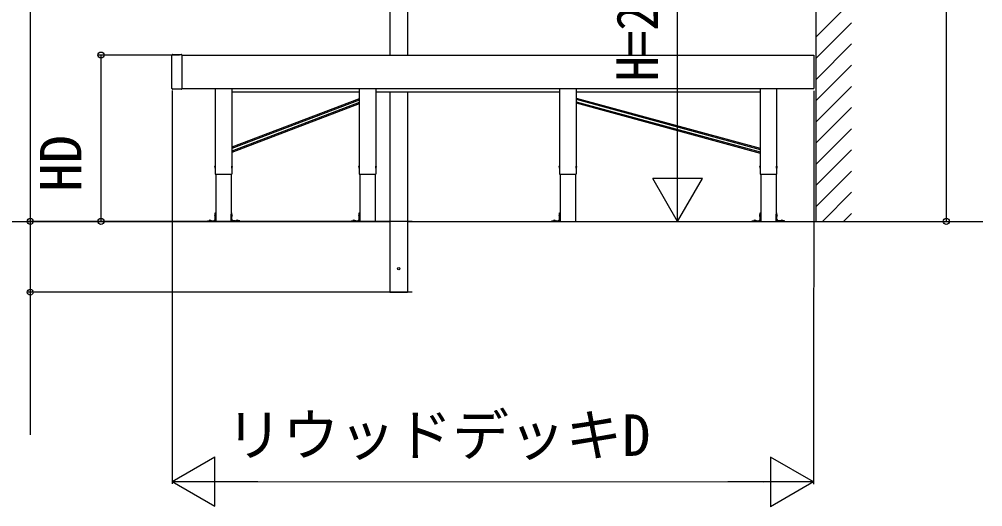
# Model space of a CAD drawing. Units: millimetres, scale not verified. Extents: x -1050 to 1050, y -1566 to 1557.
# Drawn here: x 204.7 to 613.2, y 677.9 to 884.5 of the extents above; entities that cross this region are included whole.
import ezdxf
from ezdxf.enums import TextEntityAlignment as Align

# ---------------------------------------------------------------- set-up
doc = ezdxf.new("R2010")
doc.units = ezdxf.units.MM
doc.header["$LTSCALE"] = 8
for name, color, linetype in [('0-4_YKK_12', 2, 'Continuous'), ('0-5_YKK_13', 4, 'Continuous'), ('0-6_YKK_A1', 4, 'Continuous'), ('0-7_YKK_D', 6, 'Continuous'), ('0-9_YSS_K', 3, 'Continuous')]:
    doc.layers.add(name, color=color, linetype=linetype)
doc.styles.add('ＭＳ ゴシック', font='')
doc.styles.get('ＭＳ ゴシック').set_extended_font_data('MS Gothic')

msp = doc.modelspace()

# ---------------------------------------------------------------- linework, layer by layer
at = {"layer": '0-4_YKK_12'}
for p, q in [((273.589, 855.146), (541.539, 855.146)), ((287.781, 855.146), (287.781, 818.846)), ((287.789, 855.146), (287.789, 818.846)), ((287.789, 855.146), (287.789, 818.846)), ((440.789, 855.146), (440.789, 851.406)), ((525.789, 855.146), (525.789, 818.846)), ((525.797, 855.146), (525.797, 818.846)), ((348.781, 853.646), (294.797, 853.646)), ((348.781, 850.782), (294.797, 830.25)), ((348.781, 850.247), (294.797, 829.715)), ((433.781, 853.646), (355.797, 853.646)), ((518.781, 853.646), (440.797, 853.646)), ((440.797, 851.125), (518.781, 829.84)), ((440.797, 850.607), (518.781, 829.322)), ((348.781, 849.177), (294.797, 828.645)), ((348.781, 848.642), (294.797, 828.111)), ((440.789, 849.231), (440.789, 818.846)), ((440.797, 849.57), (518.781, 828.285)), ((440.797, 849.052), (518.781, 827.767)), ((518.789, 822.257), (518.789, 818.846)), ((287.781, 818.846), (294.797, 818.846)), ((288.024, 818.846), (288.024, 798.846)), ((294.554, 818.846), (294.554, 798.846)), ((348.781, 818.846), (355.797, 818.846)), ((349.024, 818.846), (349.024, 798.846)), ((355.554, 818.846), (355.554, 798.846)), ((433.781, 818.846), (440.797, 818.846)), ((434.024, 818.846), (434.024, 798.846)), ((440.554, 818.846), (440.554, 798.846)), ((518.781, 818.846), (525.797, 818.846)), ((519.024, 818.846), (519.024, 798.846)), ((525.554, 818.846), (525.554, 798.846)), ((288.024, 798.846), (294.554, 798.846)), ((349.024, 798.846), (355.554, 798.846)), ((434.024, 798.846), (440.554, 798.846)), ((519.024, 798.846), (525.554, 798.846))]:
    msp.add_line(p, q, dxfattribs=at)
for points in [[(273.589, 869.346), (541.539, 869.346), (541.539, 855.146)], [(294.789, 855.146), (294.789, 824.433), (294.789, 822.257), (294.789, 818.846)], [(294.797, 855.146), (294.797, 824.436), (294.797, 822.26), (294.797, 818.846)], [(348.781, 855.146), (348.781, 851.403), (348.781, 849.227), (348.781, 818.846)], [(348.789, 855.146), (348.789, 851.406), (348.789, 849.23), (348.789, 818.846)], [(355.789, 855.146), (355.789, 851.406), (355.789, 849.231), (355.789, 818.846)], [(355.797, 855.146), (355.797, 851.403), (355.797, 849.227), (355.797, 818.846)], [(433.781, 855.146), (433.781, 851.403), (433.781, 849.227), (433.781, 818.846)], [(433.789, 855.146), (433.789, 851.406), (433.789, 849.23), (433.789, 818.846)], [(440.797, 855.146), (440.797, 851.403), (440.797, 849.227), (440.797, 818.846)], [(518.781, 855.146), (518.781, 824.436), (518.781, 822.26), (518.781, 818.846)], [(518.789, 855.146), (518.789, 824.433), (518.789, 822.257), (518.789, 818.846)]]:
    msp.add_lwpolyline(points, dxfattribs=at)
at = {"layer": '0-5_YKK_13'}
for p, q in [((269.289, 855.238), (269.289, 869.255)), ((269.289, 855.238), (269.289, 869.255)), ((269.328, 869.335), (269.318, 869.326)), ((269.328, 869.335), (269.318, 869.326)), ((269.328, 869.335), (269.55, 869.557)), ((269.328, 869.335), (269.55, 869.557)), ((269.56, 869.567), (269.55, 869.557)), ((269.56, 869.567), (269.55, 869.557)), ((269.63, 869.596), (273.489, 869.596)), ((269.63, 869.596), (273.489, 869.596)), ((273.589, 869.496), (273.589, 869.255)), ((273.589, 869.496), (273.589, 869.255)), ((269.318, 855.167), (269.328, 855.157)), ((269.318, 855.167), (269.328, 855.157)), ((269.55, 854.935), (269.328, 855.157)), ((269.55, 854.935), (269.328, 855.157)), ((269.55, 854.935), (269.56, 854.926)), ((269.55, 854.935), (269.56, 854.926)), ((273.489, 854.896), (269.63, 854.896)), ((273.489, 854.896), (269.63, 854.896)), ((287.739, 822.246), (287.659, 822.232)), ((287.739, 821.446), (287.659, 821.46)), ((287.739, 822.246), (287.739, 821.446)), ((287.739, 822.246), (287.789, 822.237)), ((287.739, 821.446), (287.789, 821.455)), ((287.789, 822.237), (287.789, 821.455)), ((294.839, 822.246), (294.789, 822.237)), ((294.789, 821.455), (294.789, 822.237)), ((294.839, 821.446), (294.789, 821.455)), ((294.839, 822.246), (294.919, 822.232)), ((294.839, 821.446), (294.839, 822.246)), ((294.839, 821.446), (294.919, 821.46)), ((348.739, 822.246), (348.659, 822.232)), ((348.739, 821.446), (348.659, 821.46)), ((348.739, 822.246), (348.739, 821.446)), ((348.739, 822.246), (348.789, 822.237)), ((348.739, 821.446), (348.789, 821.455)), ((348.789, 822.237), (348.789, 821.455)), ((355.839, 822.246), (355.789, 822.237)), ((355.789, 821.455), (355.789, 822.237)), ((355.839, 821.446), (355.789, 821.455)), ((355.839, 822.246), (355.919, 822.232)), ((355.839, 821.446), (355.839, 822.246)), ((355.839, 821.446), (355.919, 821.46)), ((433.739, 822.246), (433.659, 822.232)), ((433.739, 821.446), (433.659, 821.46)), ((433.739, 822.246), (433.739, 821.446)), ((433.739, 822.246), (433.789, 822.237)), ((433.739, 821.446), (433.789, 821.455)), ((433.789, 822.237), (433.789, 821.455)), ((440.839, 822.246), (440.789, 822.237)), ((440.789, 821.455), (440.789, 822.237)), ((440.839, 821.446), (440.789, 821.455)), ((440.839, 822.246), (440.919, 822.232)), ((440.839, 821.446), (440.839, 822.246)), ((440.839, 821.446), (440.919, 821.46)), ((518.739, 822.246), (518.659, 822.232)), ((518.739, 821.446), (518.659, 821.46)), ((518.739, 822.246), (518.739, 821.446)), ((518.739, 822.246), (518.789, 822.237)), ((518.739, 821.446), (518.789, 821.455)), ((518.789, 822.237), (518.789, 821.455)), ((525.839, 822.246), (525.789, 822.237)), ((525.789, 821.455), (525.789, 822.237)), ((525.839, 821.446), (525.789, 821.455)), ((525.839, 822.246), (525.919, 822.232)), ((525.839, 821.446), (525.839, 822.246)), ((525.839, 821.446), (525.919, 821.46)), ((287.724, 801.746), (287.644, 801.732)), ((287.724, 800.946), (287.644, 800.96)), ((287.724, 801.746), (287.724, 800.946)), ((287.724, 801.746), (287.774, 801.737)), ((287.724, 800.946), (287.774, 800.955)), ((287.774, 802.446), (288.024, 802.446)), ((287.774, 802.005), (287.774, 802.446)), ((287.774, 801.863), (287.774, 802.005)), ((287.774, 799.146), (287.774, 801.863)), ((287.774, 801.737), (287.774, 800.955)), ((288.024, 802.446), (288.024, 802.005)), ((288.024, 802.005), (288.024, 801.863)), ((288.024, 799.146), (288.024, 801.863)), ((294.804, 802.446), (294.554, 802.446)), ((294.554, 802.446), (294.554, 802.005)), ((294.554, 802.005), (294.554, 801.863)), ((294.554, 799.146), (294.554, 801.863)), ((294.804, 802.005), (294.804, 802.446)), ((294.804, 801.863), (294.804, 802.005)), ((294.804, 799.146), (294.804, 801.863)), ((294.854, 801.746), (294.804, 801.737)), ((294.804, 800.955), (294.804, 801.737)), ((294.854, 800.946), (294.804, 800.955)), ((294.854, 801.746), (294.934, 801.732)), ((294.854, 800.946), (294.854, 801.746)), ((294.854, 800.946), (294.934, 800.96)), ((348.724, 801.746), (348.644, 801.732)), ((348.724, 800.946), (348.644, 800.96)), ((348.724, 801.746), (348.724, 800.946)), ((348.724, 801.746), (348.774, 801.737)), ((348.724, 800.946), (348.774, 800.955)), ((348.774, 802.446), (349.024, 802.446)), ((348.774, 802.005), (348.774, 802.446)), ((348.774, 801.863), (348.774, 802.005)), ((348.774, 799.146), (348.774, 801.863)), ((348.774, 801.737), (348.774, 800.955)), ((349.024, 802.446), (349.024, 802.005)), ((349.024, 802.005), (349.024, 801.863)), ((349.024, 799.146), (349.024, 801.863)), ((433.724, 801.746), (433.644, 801.732)), ((433.724, 800.946), (433.644, 800.96)), ((433.724, 801.746), (433.724, 800.946)), ((433.724, 801.746), (433.774, 801.737)), ((433.724, 800.946), (433.774, 800.955)), ((433.774, 802.446), (434.024, 802.446)), ((433.774, 802.005), (433.774, 802.446)), ((433.774, 801.863), (433.774, 802.005)), ((433.774, 799.146), (433.774, 801.863)), ((433.774, 801.737), (433.774, 800.955)), ((434.024, 802.446), (434.024, 802.005)), ((434.024, 802.005), (434.024, 801.863)), ((434.024, 799.146), (434.024, 801.863)), ((518.724, 801.746), (518.644, 801.732)), ((518.724, 800.946), (518.644, 800.96)), ((518.724, 801.746), (518.724, 800.946)), ((518.724, 801.746), (518.774, 801.737)), ((518.724, 800.946), (518.774, 800.955)), ((518.774, 802.446), (519.024, 802.446)), ((518.774, 802.005), (518.774, 802.446)), ((518.774, 801.863), (518.774, 802.005)), ((518.774, 799.146), (518.774, 801.863)), ((518.774, 801.737), (518.774, 800.955)), ((519.024, 802.446), (519.024, 802.005)), ((519.024, 802.005), (519.024, 801.863)), ((519.024, 799.146), (519.024, 801.863)), ((525.804, 802.446), (525.554, 802.446)), ((525.554, 802.446), (525.554, 802.005)), ((525.554, 802.005), (525.554, 801.863)), ((525.554, 799.146), (525.554, 801.863)), ((525.804, 802.005), (525.804, 802.446)), ((525.804, 801.863), (525.804, 802.005)), ((525.804, 799.146), (525.804, 801.863)), ((525.854, 801.746), (525.804, 801.737)), ((525.804, 800.955), (525.804, 801.737)), ((525.854, 800.946), (525.804, 800.955)), ((525.854, 801.746), (525.934, 801.732)), ((525.854, 800.946), (525.854, 801.746)), ((525.854, 800.946), (525.934, 800.96)), ((284.865, 798.846), (284.424, 798.846)), ((284.865, 799.096), (285.007, 799.096)), ((285.007, 798.846), (284.865, 798.846)), ((285.007, 799.096), (286.137, 799.096)), ((285.007, 798.846), (286.137, 798.846)), ((285.124, 799.189), (285.124, 799.146)), ((285.124, 799.146), (285.924, 799.146)), ((285.174, 799.096), (285.874, 799.096)), ((285.924, 799.189), (285.924, 799.146)), ((286.137, 798.846), (286.137, 799.096)), ((286.311, 799.096), (286.137, 799.096)), ((286.137, 798.846), (286.311, 798.846)), ((286.311, 798.846), (287.724, 798.846)), ((287.774, 799.657), (287.213, 799.096)), ((294.804, 799.657), (295.365, 799.096)), ((296.267, 798.846), (294.854, 798.846)), ((296.267, 799.096), (296.441, 799.096)), ((296.441, 798.846), (296.267, 798.846)), ((296.441, 798.846), (296.441, 799.096)), ((297.571, 799.096), (296.441, 799.096)), ((297.571, 798.846), (296.441, 798.846)), ((296.654, 799.189), (296.654, 799.146)), ((296.654, 799.146), (297.454, 799.146)), ((296.704, 799.096), (297.404, 799.096)), ((297.454, 799.189), (297.454, 799.146)), ((297.713, 799.096), (297.571, 799.096)), ((297.571, 798.846), (297.713, 798.846)), ((297.713, 798.846), (298.154, 798.846)), ((345.865, 798.846), (345.424, 798.846)), ((345.865, 799.096), (346.007, 799.096)), ((346.007, 798.846), (345.865, 798.846)), ((346.007, 799.096), (347.137, 799.096)), ((346.007, 798.846), (347.137, 798.846)), ((346.124, 799.189), (346.124, 799.146)), ((346.124, 799.146), (346.924, 799.146)), ((346.174, 799.096), (346.874, 799.096)), ((346.924, 799.189), (346.924, 799.146)), ((347.137, 798.846), (347.137, 799.096)), ((347.311, 799.096), (347.137, 799.096)), ((347.137, 798.846), (347.311, 798.846)), ((347.311, 798.846), (348.724, 798.846)), ((348.774, 799.657), (348.213, 799.096)), ((430.865, 798.846), (430.424, 798.846)), ((430.865, 799.096), (431.007, 799.096)), ((431.007, 798.846), (430.865, 798.846)), ((431.007, 799.096), (432.137, 799.096)), ((431.007, 798.846), (432.137, 798.846)), ((431.124, 799.189), (431.124, 799.146)), ((431.124, 799.146), (431.924, 799.146)), ((431.174, 799.096), (431.874, 799.096)), ((431.924, 799.189), (431.924, 799.146)), ((432.137, 798.846), (432.137, 799.096)), ((432.311, 799.096), (432.137, 799.096)), ((432.137, 798.846), (432.311, 798.846)), ((432.311, 798.846), (433.724, 798.846)), ((433.774, 799.657), (433.213, 799.096)), ((515.865, 798.846), (515.424, 798.846)), ((515.865, 799.096), (516.007, 799.096)), ((516.007, 798.846), (515.865, 798.846)), ((516.007, 799.096), (517.137, 799.096)), ((516.007, 798.846), (517.137, 798.846)), ((516.124, 799.189), (516.124, 799.146)), ((516.124, 799.146), (516.924, 799.146)), ((516.174, 799.096), (516.874, 799.096)), ((516.924, 799.189), (516.924, 799.146)), ((517.137, 798.846), (517.137, 799.096)), ((517.311, 799.096), (517.137, 799.096)), ((517.137, 798.846), (517.311, 798.846)), ((517.311, 798.846), (518.724, 798.846)), ((518.774, 799.657), (518.213, 799.096)), ((525.804, 799.657), (526.365, 799.096)), ((527.267, 798.846), (525.854, 798.846)), ((527.267, 799.096), (527.441, 799.096)), ((527.441, 798.846), (527.267, 798.846)), ((527.441, 798.846), (527.441, 799.096)), ((528.571, 799.096), (527.441, 799.096)), ((528.571, 798.846), (527.441, 798.846)), ((527.654, 799.189), (527.654, 799.146)), ((527.654, 799.146), (528.454, 799.146)), ((527.704, 799.096), (528.404, 799.096)), ((528.454, 799.189), (528.454, 799.146)), ((528.713, 799.096), (528.571, 799.096)), ((528.571, 798.846), (528.713, 798.846)), ((528.713, 798.846), (529.154, 798.846))]:
    msp.add_line(p, q, dxfattribs=at)
for points in [[(273.589, 869.255), (273.589, 855.238), (273.589, 854.996)], [(273.589, 869.255), (273.589, 855.238), (273.589, 854.996)], [(284.424, 798.846), (284.424, 799.096), (284.865, 799.096)], [(286.311, 798.846), (286.311, 799.096), (287.724, 799.096)], [(296.267, 798.846), (296.267, 799.096), (294.854, 799.096)], [(298.154, 798.846), (298.154, 799.096), (297.713, 799.096)], [(345.424, 798.846), (345.424, 799.096), (345.865, 799.096)], [(347.311, 798.846), (347.311, 799.096), (348.724, 799.096)], [(430.424, 798.846), (430.424, 799.096), (430.865, 799.096)], [(432.311, 798.846), (432.311, 799.096), (433.724, 799.096)], [(515.424, 798.846), (515.424, 799.096), (515.865, 799.096)], [(517.311, 798.846), (517.311, 799.096), (518.724, 799.096)], [(527.267, 798.846), (527.267, 799.096), (525.854, 799.096)], [(529.154, 798.846), (529.154, 799.096), (528.713, 799.096)]]:
    msp.add_lwpolyline(points, dxfattribs=at)
for centre, radius, start, end in [((269.389, 869.255), 0.1, 135, 180), ((269.389, 869.255), 0.1, 135, 180), ((269.63, 869.496), 0.1, 90, 135), ((269.63, 869.496), 0.1, 90, 135), ((273.489, 869.496), 0.1, 0, 90), ((273.489, 869.496), 0.1, 0, 90), ((269.389, 855.238), 0.1, 180, 225), ((269.389, 855.238), 0.1, 180, 225), ((269.63, 854.996), 0.1, 225, 270), ((269.63, 854.996), 0.1, 225, 270), ((273.489, 854.996), 0.1, 270, 0), ((273.489, 854.996), 0.1, 270, 0), ((288.149, 821.846), 0.65, 147.94412, 212.05588), ((287.674, 822.143), 0.09, 100, 147.94412), ((287.674, 821.549), 0.09, 212.05588, 260), ((294.904, 822.143), 0.09, 32.05588, 80), ((294.904, 821.549), 0.09, 280, 327.94412), ((294.429, 821.846), 0.65, 327.94412, 32.05588), ((349.149, 821.846), 0.65, 147.94412, 212.05588), ((348.674, 822.143), 0.09, 100, 147.94412), ((348.674, 821.549), 0.09, 212.05588, 260), ((355.904, 822.143), 0.09, 32.05588, 80), ((355.904, 821.549), 0.09, 280, 327.94412), ((355.429, 821.846), 0.65, 327.94412, 32.05588), ((434.149, 821.846), 0.65, 147.94412, 212.05588), ((433.674, 822.143), 0.09, 100, 147.94412), ((433.674, 821.549), 0.09, 212.05588, 260), ((440.904, 822.143), 0.09, 32.05588, 80), ((440.904, 821.549), 0.09, 280, 327.94412), ((440.429, 821.846), 0.65, 327.94412, 32.05588), ((519.149, 821.846), 0.65, 147.94412, 212.05588), ((518.674, 822.143), 0.09, 100, 147.94412), ((518.674, 821.549), 0.09, 212.05588, 260), ((525.904, 822.143), 0.09, 32.05588, 80), ((525.904, 821.549), 0.09, 280, 327.94412), ((525.429, 821.846), 0.65, 327.94412, 32.05588), ((288.134, 801.346), 0.65, 147.94412, 212.05588), ((287.659, 801.643), 0.09, 100, 147.94412), ((287.659, 801.049), 0.09, 212.05588, 260), ((294.919, 801.643), 0.09, 32.05588, 80), ((294.919, 801.049), 0.09, 280, 327.94412), ((294.444, 801.346), 0.65, 327.94412, 32.05588), ((349.134, 801.346), 0.65, 147.94412, 212.05588), ((348.659, 801.643), 0.09, 100, 147.94412), ((348.659, 801.049), 0.09, 212.05588, 260), ((434.134, 801.346), 0.65, 147.94412, 212.05588), ((433.659, 801.643), 0.09, 100, 147.94412), ((433.659, 801.049), 0.09, 212.05588, 260), ((519.134, 801.346), 0.65, 147.94412, 212.05588), ((518.659, 801.643), 0.09, 100, 147.94412), ((518.659, 801.049), 0.09, 212.05588, 260), ((525.919, 801.643), 0.09, 32.05588, 80), ((525.919, 801.049), 0.09, 280, 327.94412), ((525.444, 801.346), 0.65, 327.94412, 32.05588), ((285.224, 799.189), 0.1, 126.03188, 180), ((285.174, 799.146), 0.05, 180, 270), ((285.524, 798.776), 0.61, 53.96812, 126.03188), ((285.874, 799.146), 0.05, 270, 0), ((285.824, 799.189), 0.1, 0, 53.96812), ((287.724, 799.146), 0.05, 270, 0), ((287.724, 799.146), 0.3, 270, 0), ((294.854, 799.146), 0.3, 180, 270), ((294.854, 799.146), 0.05, 180, 270), ((296.754, 799.189), 0.1, 126.03188, 180), ((296.704, 799.146), 0.05, 180, 270), ((297.054, 798.776), 0.61, 53.96812, 126.03188), ((297.404, 799.146), 0.05, 270, 0), ((297.354, 799.189), 0.1, 0, 53.96812), ((346.224, 799.189), 0.1, 126.03188, 180), ((346.174, 799.146), 0.05, 180, 270), ((346.524, 798.776), 0.61, 53.96812, 126.03188), ((346.874, 799.146), 0.05, 270, 0), ((346.824, 799.189), 0.1, 0, 53.96812), ((348.724, 799.146), 0.05, 270, 0), ((348.724, 799.146), 0.3, 270, 0), ((431.224, 799.189), 0.1, 126.03188, 180), ((431.174, 799.146), 0.05, 180, 270), ((431.524, 798.776), 0.61, 53.96812, 126.03188), ((431.874, 799.146), 0.05, 270, 0), ((431.824, 799.189), 0.1, 0, 53.96812), ((433.724, 799.146), 0.05, 270, 0), ((433.724, 799.146), 0.3, 270, 0), ((516.224, 799.189), 0.1, 126.03188, 180), ((516.174, 799.146), 0.05, 180, 270), ((516.524, 798.776), 0.61, 53.96812, 126.03188), ((516.874, 799.146), 0.05, 270, 0), ((516.824, 799.189), 0.1, 0, 53.96812), ((518.724, 799.146), 0.05, 270, 0), ((518.724, 799.146), 0.3, 270, 0), ((525.854, 799.146), 0.3, 180, 270), ((525.854, 799.146), 0.05, 180, 270), ((527.754, 799.189), 0.1, 126.03188, 180), ((527.704, 799.146), 0.05, 180, 270), ((528.054, 798.776), 0.61, 53.96812, 126.03188), ((528.404, 799.146), 0.05, 270, 0), ((528.354, 799.189), 0.1, 0, 53.96812)]:
    msp.add_arc(centre, radius, start, end, dxfattribs=at)
at = {"layer": '0-6_YKK_A1'}
for p, q in [((542.539, 798.846), (542.539, 1117.232)), ((361.789, 1058.626), (361.789, 869.346)), ((369.289, 1058.626), (369.289, 869.346)), ((542.539, 876.996), (557.539, 891.996)), ((542.539, 868.016), (557.539, 883.016)), ((542.539, 859.036), (557.539, 874.036)), ((542.539, 850.055), (557.539, 865.055)), ((542.539, 841.075), (557.539, 856.075)), ((361.789, 853.646), (361.789, 798.846)), ((369.289, 853.646), (369.289, 798.846)), ((542.539, 832.095), (557.539, 847.095)), ((542.539, 823.115), (557.539, 838.115)), ((542.539, 814.134), (557.539, 829.134)), ((542.539, 805.154), (557.539, 820.154)), ((545.211, 798.846), (557.539, 811.174)), ((554.192, 798.846), (557.539, 802.194)), ((361.789, 798.846), (361.789, 768.846)), ((369.289, 798.846), (369.289, 768.846)), ((361.789, 768.846), (369.289, 768.846))]:
    msp.add_line(p, q, dxfattribs=at)
msp.add_circle((365.539, 778.853), 0.5, dxfattribs=at)
at = {"layer": '0-7_YKK_D'}
for p, q in [((597.703, 1089.7), (597.703, 798.846)), ((209.289, 1058.846), (209.289, 798.846)), ((483.805, 798.846), (483.805, 1058.846)), ((272.589, 869.346), (238.289, 869.346)), ((239.289, 869.346), (239.289, 798.846)), ((269.538, 854.346), (269.416, 687.618)), ((541.538, 854.146), (541.416, 687.418)), ((483.805, 819.846), (483.805, 840.846)), ((483.805, 798.846), (483.805, 835.219)), ((483.805, 798.846), (473.305, 817.033)), ((494.305, 817.033), (473.305, 817.033)), ((483.805, 798.846), (494.305, 817.033)), ((322.739, 798.846), (208.289, 798.846)), ((371.189, 798.846), (208.289, 798.846)), ((272.354, 798.846), (238.289, 798.846)), ((373.189, 798.846), (484.805, 798.846)), ((561.548, 798.846), (598.703, 798.846)), ((371.189, 768.846), (208.289, 768.846)), ((269.416, 688.618), (287.611, 699.104)), ((287.595, 678.104), (287.611, 699.104)), ((523.238, 698.931), (523.222, 677.931)), ((541.416, 688.418), (523.238, 698.931)), ((269.416, 688.618), (287.595, 678.104)), ((269.416, 688.618), (305.789, 688.591)), ((290.416, 688.602), (520.416, 688.433)), ((541.416, 688.418), (505.043, 688.444)), ((541.416, 688.418), (523.222, 677.931))]:
    msp.add_line(p, q, dxfattribs=at)
msp.add_lwpolyline([(209.289, 798.846), (209.289, 768.846), (209.289, 708.383)], dxfattribs=at)
for centre in [(239.289, 869.346), (209.289, 798.846), (209.289, 798.846), (239.289, 798.846), (597.703, 798.846), (209.289, 768.846)]:
    msp.add_circle(centre, 1.275, dxfattribs=at)
at = {"layer": '0-9_YSS_K'}
for p, q in [((-131.435, 798.846), (361.789, 798.846)), ((369.289, 798.846), (613.178, 798.846))]:
    msp.add_line(p, q, dxfattribs=at)

# ---------------------------------------------------------------- texts
at = {"layer": '0-7_YKK_D', "style": 'ＭＳ ゴシック', "width": 0.9}
msp.add_text('H=2600[3100]', height=17.6, rotation=90, dxfattribs=at).set_placement((480.702, 858.157), align=Align.BOTTOM_LEFT)
at = {"layer": '0-7_YKK_D', "style": 'ＭＳ ゴシック'}
for s, rotation, p in [('HD', 90, (236.289, 811.46)), ('リウッドデッキD', 359.958, (292.239, 694.328))]:
    msp.add_text(s, height=17.6, rotation=rotation, dxfattribs=at).set_placement(p, align=Align.BOTTOM_LEFT)

doc.saveas('drawing.dxf')
